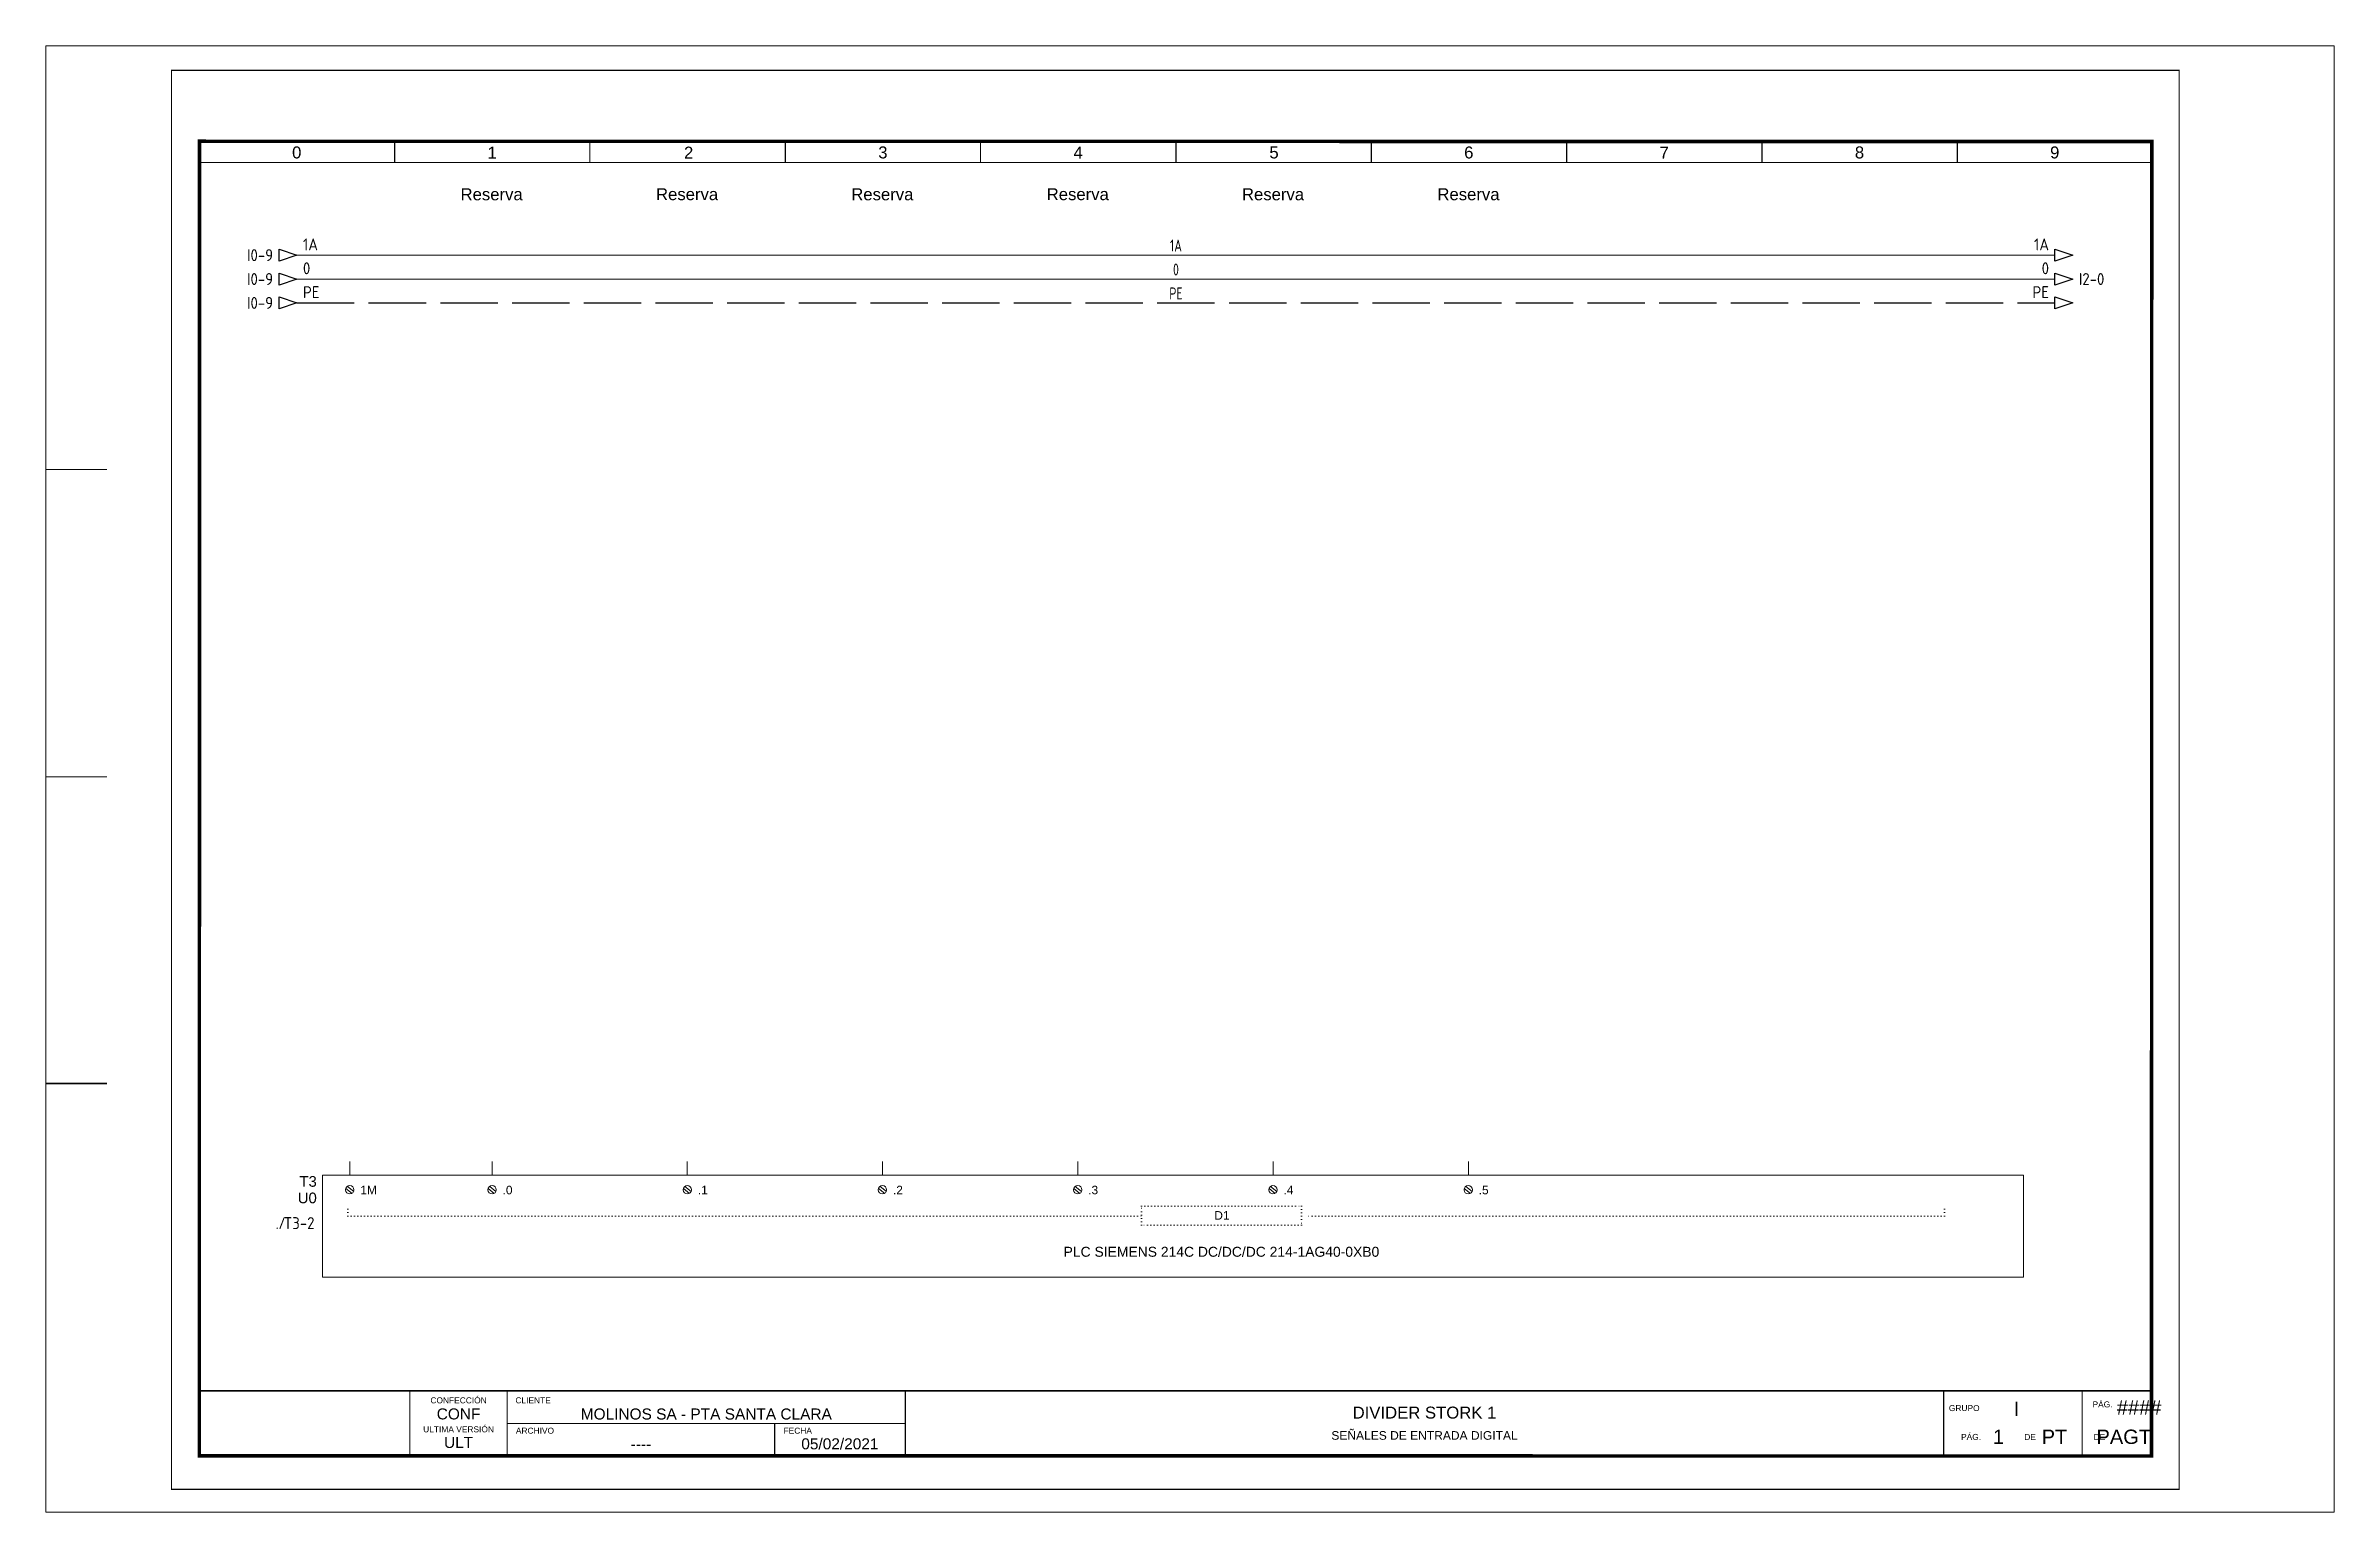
# Paper-space layout 'Layout1' of a CAD drawing. Header units: millimetres. Extents: x -26 to 453, y -5 to 302.
# The model-space entities are those that its viewports show. They can reach past a viewport. Long polylines and large blocks are cut down to what shows.
import ezdxf
from ezdxf.enums import TextEntityAlignment as Align

# ---------------------------------------------------------------- set-up
doc = ezdxf.new("R2010")
doc.units = ezdxf.units.MM
doc.linetypes.add('ACAD_ISO02W100', pattern=[15, 12, -3])
doc.linetypes.add('ACAD_ISO07W100', pattern=[3, 0, -3])
for name, color, linetype, lineweight in [('eProC - L2', 41, 'Continuous', 20), ('G&Y_25', 3, 'ACAD_ISO02W100', 25), ('RED_05', 1, 'Continuous', 5), ('RED_15', 1, 'Continuous', 15), ('WHT_15', 7, 'Continuous', 15)]:
    doc.layers.add(name, color=color, linetype=linetype, lineweight=lineweight)
for name, color, linetype in [('SYMS', 7, 'Continuous'), ('TAGS', 150, 'Continuous'), ('WIRENO', 72, 'Continuous'), ('WIREREF', 52, 'Continuous'), ('WIREREF_DEST', 52, 'Continuous'), ('XREF', 7, 'Continuous')]:
    doc.layers.add(name, color=color, linetype=linetype)
doc.styles.get("Standard").update_dxf_attribs({"font": 'arial.ttf'})
doc.styles.add('WD_IEC', font='ISOCP2.shx', dxfattribs={"width": 0.9, "height": 4})
picture_1 = doc.add_image_def('image1.jpg', size_in_pixel=(564, 174))

# ---------------------------------------------------------------- blocks, each defined once
blk = doc.blocks.new('eproc_rotulo_010')
at = {"layer": 'eProC - L2', "color": 0, "lineweight": 5, "const_width": 0.233}
for points in [[(0.12, 297.12), (420.12, 297.12), (420.12, 0.12), (0.12, 0.12), (0.12, 297.12)], [(5.9, 20.72), (414.37, 20.7)], [(49.98, 7.12), (49.98, 20.72)], [(70.35, 7.12), (70.35, 20.72)], [(153.64, 7.04), (153.64, 20.64)], [(70.35, 13.92), (153.64, 13.92)], [(126.3, 7.12), (126.3, 13.92)]]:
    blk.add_lwpolyline(points, dxfattribs=at)
at = {"layer": 'eProC - L2', "color": 0}
blk.add_lwpolyline([(420.12, 0.12), (420.12, 297.12), (0.12, 297.12), (0.12, 0.12), (420.12, 0.12)], dxfattribs=at)
at = {"layer": 'eProC - L2', "color": 0, "lineweight": 40, "const_width": 0.75}
blk.add_lwpolyline([(5.92, 7.13), (414.37, 7.11), (414.4, 282.24), (5.95, 282.27)], close=True, dxfattribs=at)
at = {"layer": 'eProC - L2', "color": 0, "lineweight": 5, "const_width": 0.233}
for points in [[(46.8, 277.83), (5.9, 277.83), (5.9, 282.27), (46.8, 282.27)], [(87.64, 277.83), (46.75, 277.83), (46.75, 282.27), (87.64, 282.27)], [(128.54, 277.83), (87.64, 277.83), (87.64, 282.26), (128.54, 282.26)], [(169.38, 277.83), (128.49, 277.83), (128.49, 282.26), (169.38, 282.26)], [(210.28, 277.82), (169.38, 277.82), (169.38, 282.26), (210.28, 282.26)], [(251.12, 277.82), (210.23, 277.82), (210.23, 282.26), (251.12, 282.26)], [(292.02, 277.82), (251.12, 277.82), (251.12, 282.25), (292.02, 282.25)], [(332.86, 277.82), (291.97, 277.82), (291.97, 282.25), (332.86, 282.25)], [(373.76, 277.83), (332.86, 277.83), (332.86, 282.27), (373.76, 282.27)], [(414.6, 277.83), (373.71, 277.83), (373.71, 282.27), (414.6, 282.27)]]:
    blk.add_lwpolyline(points, close=True, dxfattribs=at)
at = {"layer": 'eProC - L2', "color": 0, "lineweight": 0, "const_width": 0.233}
for points in [[(370.87, 7.1), (370.87, 20.7)], [(399.87, 7.1), (399.87, 20.7)]]:
    blk.add_lwpolyline(points, dxfattribs=at)
at = {"layer": 'eProC - L2', "color": 0, "lineweight": 20, "char_height": 2.5, "attachment_point": 8}
for s, insert in [('{\\fArial|b0|i0|c0|p18;0}', (26.3, 278.65)), ('{\\fArial|b0|i0|c0|p18;1}', (67.19, 278.65)), ('{\\fArial|b0|i0|c0|p18;2}', (108.3, 278.65)), ('{\\fArial|b0|i0|c0|p18;3}', (148.93, 278.65)), ('{\\fArial|b0|i0|c0|p18;4}', (189.78, 278.65)), ('{\\fArial|b0|i0|c0|p18;5}', (230.77, 278.65)), ('{\\fArial|b0|i0|c0|p18;6}', (271.52, 278.65)), ('{\\fArial|b0|i0|c0|p18;7}', (312.41, 278.65)), ('{\\fArial|b0|i0|c0|p18;8}', (353.26, 278.65)), ('{\\fArial|b0|i0|c0|p18;9}', (394.11, 278.65))]:
    blk.add_mtext(s, dxfattribs=dict(at, insert=insert))
at = {"layer": 'eProC - L2', "color": 0, "char_height": 1.2552}
for s, insert, attachment_point in [('{\\fArial|b0|i0|c0|p18;CONFECCIÓN }', (60.16, 18.11), 8), ('{\\fArial|b0|i0|c0|p18;CLIENTE}', (72.05, 18.11), 7), ('{\\fArial|b0|i0|c0|p18;GRUPO}', (371.96, 16.49), 7), ('{\\fArial|b0|i0|c0|p18;PÁG.}', (402.01, 17.26), 7), ('{\\fArial|b0|i0|c0|p18;ULTIMA VERSIÓN}', (60.16, 12.05), 8), ('{\\fArial|b0|i0|c0|p18;ARCHIVO}', (72.15, 11.76), 7), ('{\\fArial|b0|i0|c0|p18;FECHA}', (128.15, 11.76), 7), ('{\\fArial|b0|i0|c0|p18;PÁG.}', (374.51, 10.46), 7), ('{\\fArial|b0|i0|c0|p18;DE}', (387.74, 10.46), 7), ('{\\fArial|b0|i0|c0|p18;DE}', (402.24, 10.46), 7)]:
    blk.add_mtext(s, dxfattribs=dict(at, insert=insert, attachment_point=attachment_point))
at = {"layer": 'eProC - L2', "color": 0}
for tag, height, p in [('CONF', 2.31, (60.16, 14.76)), ('CLIENTE', 2.31, (111.99, 14.74)), ('DESC_1', 2.5, (262.25, 14.94)), ('ULT', 2.31, (60.16, 8.79)), ('ARCH', 2.31, (98.32, 8.46)), ('FECHA', 2.31, (139.94, 8.5)), ('DESC__2', 1.8, (262.25, 10.51))]:
    blk.add_attdef(tag, text='', height=height, dxfattribs=at).set_placement(p, align=Align.CENTER)
for tag, p in [('GR', (386.11, 17)), ('PGRAL', (411.76, 17.25)), ('PG', (382.35, 11.13)), ('PT', (394.05, 11.13)), ('PAGT', (408.55, 11.13))]:
    blk.add_attdef(tag, text='', height=3, dxfattribs=at).set_placement(p, align=Align.MIDDLE_CENTER)
at = {"layer": 'eProC - L2', "color": 0, "flags": 9}
blk.add_attdef('WD_TB', (0.12, 0.12), '', height=2.5, dxfattribs=at)
at = {"layer": 'eProC - L2', "color": 0}
image = blk.add_image(picture_1, insert=(5.9, 7.12), size_in_units=(44.08, 13.6), dxfattribs=at)
image.dxf.flags = 7
blk = doc.blocks.new('I0_1')
at = {"layer": 'eProC - L2'}
blk.add_lwpolyline([(0, 0), (408.5, 0), (408.5, -257.01), (0, -257.01)], close=True, dxfattribs=at)
for points in [[(31.51, -209.06), (31.51, -211.98)], [(61.28, -209.06), (61.28, -211.98)], [(102.12, -209.06), (102.12, -211.98)], [(142.97, -209.06), (142.97, -211.98)], [(183.82, -209.06), (183.82, -211.98)], [(224.68, -209.06), (224.68, -211.98)], [(265.53, -209.06), (265.53, -211.98)], [(381.68, -211.98), (25.8, -211.98)], [(25.8, -233.3), (25.8, -211.98)], [(31.98, -215.75), (30.69, -214.73)], [(31, -214.3), (32.32, -215.34)], [(61.74, -215.75), (60.45, -214.73)], [(60.77, -214.3), (62.08, -215.34)], [(102.59, -215.75), (101.3, -214.73)], [(101.62, -214.3), (102.93, -215.34)], [(143.41, -215.75), (142.12, -214.73)], [(142.44, -214.3), (143.76, -215.34)], [(184.26, -215.75), (182.97, -214.73)], [(183.29, -214.3), (184.61, -215.34)], [(225.11, -215.75), (223.82, -214.73)], [(224.14, -214.3), (225.46, -215.34)], [(265.96, -215.75), (264.67, -214.73)], [(264.99, -214.3), (266.31, -215.34)], [(381.68, -211.98), (381.68, -233.3)], [(25.8, -233.3), (381.68, -233.3)]]:
    blk.add_lwpolyline(points, dxfattribs=at)
at = {"layer": 'eProC - L2', "linetype": 'ACAD_ISO07W100', "ltscale": 0.2}
for points in [[(31.1, -219.07), (31.1, -220.51), (197.13, -220.51)], [(365.14, -219.07), (365.14, -220.51), (232.1, -220.51)]]:
    blk.add_lwpolyline(points, dxfattribs=at)
blk.add_lwpolyline([(197.13, -218.43), (230.6, -218.43), (230.6, -222.41), (197.13, -222.41)], close=True, dxfattribs=at)
at = {"layer": 'eProC - L2'}
for centre in [(31.51, -215.01), (61.28, -215.01), (102.12, -215.01), (142.95, -215.01), (183.8, -215.01), (224.65, -215.01), (265.5, -215.01)]:
    blk.add_circle(centre, 0.871, dxfattribs=at)
at = {"layer": 'eProC - L2', "char_height": 1.786, "attachment_point": 1}
for s, insert in [('1M', (33.7, -214.16)), ('.0', (63.47, -214.16)), ('.1', (104.32, -214.16)), ('.2', (145.14, -214.16)), ('.3', (185.99, -214.16)), ('.4', (226.84, -214.16)), ('.5', (267.69, -214.16))]:
    blk.add_mtext_dynamic_manual_height_columns(s, width=4.8385, gutter_width=11.16, heights=[0], dxfattribs=dict(at, insert=insert))
at = {"layer": 'eProC - L2'}
for tag, p in [('GXX1', (24.6, -214.37)), ('ID1', (24.6, -217.82))]:
    blk.add_attdef(tag, text='', height=2.23, dxfattribs=at).set_placement(p, align=Align.RIGHT)
for tag, height, p in [('BYTE', 1.79, (213.97, -221.26)), ('DESC1', 2.08, (213.87, -229.02))]:
    blk.add_attdef(tag, text='', height=height, dxfattribs=at).set_placement(p, align=Align.CENTER)
blk = doc.blocks.new('WD_WNH')
at = {"linetype": 'Continuous', "style": 'WD_IEC', "width": 0.8}
blk.add_attdef('WIRENO', text='', height=2.5, dxfattribs=at).set_placement((0, 0.75), align=Align.CENTER)
at = {"style": 'WD_IEC', "flags": 1}
for tag, p in [('W08USER', (0, 0.375)), ('W04USER', (0, 0.875)), ('W05USER', (0, 0.75)), ('W09USER', (0, 0.25)), ('W03USER', (0, 1)), ('W06USER', (0, 0.625)), ('W07USER', (0, 0.5)), ('W02USER', (0, 1.125)), ('W01USER', (0, 1.25)), ('W10USER', (0, 0.125))]:
    blk.add_attdef(tag, text='', height=0.08, dxfattribs=at).set_placement(p, align=Align.CENTER)
blk = doc.blocks.new('HA1D3')
blk.add_lwpolyline([(0, 0), (-3.75, -1.25), (-3.75, 1.25)], close=True)
at = {"style": 'WD_IEC'}
blk.add_attdef('XREF', text='', height=2.5, dxfattribs=at).set_placement((-5, 0), align=Align.MIDDLE_RIGHT)
at = {"style": 'WD_IEC', "flags": 1}
blk.add_attdef('SIGCODE', text='', height=1, dxfattribs=at).set_placement((-2.5, 1.8), align=Align.RIGHT)
at = {"style": 'WD_IEC'}
for tag, p, height, flags in [('X1TERM01', (0, 0), 0.32, 1), ('WIRENO', (1.25, 1), 2.5, 8)]:
    blk.add_attdef(tag, p, '', height=height, dxfattribs=dict(at, flags=flags))
blk.add_attdef('DESC1', text='', height=2.5, dxfattribs=at).set_placement((1.25, -1), align=Align.TOP_LEFT)
blk = doc.blocks.new('HA1S1')
blk.add_lwpolyline([(0, 1.25), (3.75, 0), (0, -1.25)], close=True)
at = {"style": 'WD_IEC'}
for tag, height, flags, p in [('WIRENO', 2.5, 8, (-1.25, 1)), ('SIGCODE', 1, 1, (5, 1.8))]:
    blk.add_attdef(tag, text='', height=height, dxfattribs=dict(at, flags=flags)).set_placement(p, align=Align.RIGHT)
at = {"style": 'WD_IEC', "flags": 1}
blk.add_attdef('X4TERM01', (0, 0), '', height=0.32, dxfattribs=at)
at = {"style": 'WD_IEC'}
blk.add_attdef('XREF', text='', height=2.5, dxfattribs=at).set_placement((5, 0), align=Align.MIDDLE_LEFT)
blk.add_attdef('DESC1', text='', height=2.5, dxfattribs=at).set_placement((-1.25, -1), align=Align.TOP_RIGHT)
blk = doc.blocks.new('HA2D1_REF')
at = {"insert": (0.12, 1.25), "char_height": 2.5, "attachment_point": 1, "style": 'WD_IEC'}
blk.add_mtext_dynamic_manual_height_columns('./', width=3.6033, gutter_width=12.5, heights=[0], dxfattribs=at)
at = {"style": 'WD_IEC', "flags": 8}
blk.add_attdef('SIGCODE', (0, 3), '', height=2.5, dxfattribs=at)
at = {"style": 'WD_IEC'}
blk.add_attdef('XREF', text='', height=2.5, dxfattribs=at).set_placement((1.82, 0), align=Align.MIDDLE_LEFT)
blk.add_attdef('DESC1', text='', height=2.5, dxfattribs=at).set_placement((4.5, -4.19), align=Align.MIDDLE_CENTER)

msp = doc.modelspace()

# ---------------------------------------------------------------- linework, layer by layer
at = {"layer": 'eProC - L2'}
for p, q in [((-13.42, 213.55), (-134.94, 213.55)), ((-13.42, 149.27), (-134.94, 149.27)), ((-13.42, 85.11), (-134.95, 85.11)), ((-13.42, 84.99), (-134.95, 84.99))]:
    msp.add_line(p, q, dxfattribs=at)
at = {"layer": 'G&Y_25'}
msp.add_line((26.35, 248.44), (394.16, 248.44), dxfattribs=at)
at = {"layer": 'RED_15'}
msp.add_line((26.35, 258.44), (394.16, 258.44), dxfattribs=at)
at = {"layer": 'WHT_15'}
msp.add_line((26.35, 253.44), (394.16, 253.44), dxfattribs=at)

# ---------------------------------------------------------------- block references
at = {"layer": 'eProC - L2'}
msp.add_blockref('eproc_rotulo_010', (0, 0), dxfattribs=at).add_auto_attribs({'PAGT': 'PAGT', 'PGRAL': '####', 'PT': 'PT', 'CONF': 'CONF', 'ULT': 'ULT', 'ARCH': '----', 'GR': 'I', 'PG': '1', 'DESC_1': 'DIVIDER STORK 1', 'DESC__2': 'SEÑALES DE ENTRADA DIGITAL', 'FECHA': '05/02/2021', 'CLIENTE': 'MOLINOS SA - PTA SANTA CLARA'})
at = {"layer": 'RED_05'}
msp.add_blockref('I0_1', (5.9, 277.83), dxfattribs=at).add_auto_attribs({'GXX1': 'T3', 'ID1': 'U0', 'DESC1': 'PLC SIEMENS 214C DC/DC/DC 214-1AG40-0XB0', 'BYTE': 'D1'})
at = {"layer": 'SYMS'}
ref = msp.add_blockref('HA1D3', (26.35, 258.44), dxfattribs=at)
ref.add_attrib('XREF', 'I0-9', dxfattribs={"layer": 'XREF', "height": 2.5, "style": 'WD_IEC'}).set_placement((21.35, 258.44), align=Align.MIDDLE_RIGHT)
ref.add_attrib('WIRENO', '1A', (27.6, 259.44), dxfattribs={"layer": 'WIREREF_DEST', "height": 2.5, "style": 'WD_IEC', "flags": 8})
ref = msp.add_blockref('HA1S1', (394.16, 258.44), dxfattribs=at)
ref.add_attrib('WIRENO', '1A', dxfattribs={"layer": 'WIREREF', "height": 2.5, "style": 'WD_IEC', "flags": 8}).set_placement((392.91, 259.44), align=Align.RIGHT)
ref = msp.add_blockref('HA1D3', (26.35, 253.44), dxfattribs=at)
ref.add_attrib('XREF', 'I0-9', dxfattribs={"layer": 'XREF', "height": 2.5, "style": 'WD_IEC'}).set_placement((21.35, 253.44), align=Align.MIDDLE_RIGHT)
ref.add_attrib('WIRENO', '0', (27.6, 254.44), dxfattribs={"layer": 'WIREREF_DEST', "height": 2.5, "style": 'WD_IEC', "flags": 8})
ref = msp.add_blockref('HA1S1', (394.16, 253.44), dxfattribs=at)
ref.add_attrib('XREF', 'I2-0', dxfattribs={"layer": 'XREF', "height": 2.5, "style": 'WD_IEC'}).set_placement((399.16, 253.44), align=Align.MIDDLE_LEFT)
ref.add_attrib('WIRENO', '0', dxfattribs={"layer": 'WIREREF', "height": 2.5, "style": 'WD_IEC', "flags": 8}).set_placement((392.91, 254.44), align=Align.RIGHT)
ref = msp.add_blockref('HA1D3', (26.35, 248.44), dxfattribs=at)
ref.add_attrib('XREF', 'I0-9', dxfattribs={"layer": 'XREF', "height": 2.5, "style": 'WD_IEC'}).set_placement((21.35, 248.44), align=Align.MIDDLE_RIGHT)
ref.add_attrib('WIRENO', 'PE', (27.6, 249.44), dxfattribs={"layer": 'WIREREF_DEST', "height": 2.5, "style": 'WD_IEC', "flags": 8})
ref = msp.add_blockref('HA1S1', (394.16, 248.44), dxfattribs=at)
ref.add_attrib('WIRENO', 'PE', dxfattribs={"layer": 'WIREREF', "height": 2.5, "style": 'WD_IEC', "flags": 8}).set_placement((392.91, 249.44), align=Align.RIGHT)
ref = msp.add_blockref('HA2D1_REF', (21.78, 55.85), dxfattribs=at)
ref.add_attrib('XREF', 'T3-2', dxfattribs={"layer": 'XREF', "height": 2.5, "style": 'WD_IEC'}).set_placement((23.6, 55.85), align=Align.MIDDLE_LEFT)
at = {"layer": 'WIRENO'}
ref = msp.add_blockref('WD_WNH', (210.25, 258.44), dxfattribs=at)
ref.add_attrib('WIRENO', '1A', dxfattribs={"linetype": 'Continuous', "height": 2.5, "style": 'WD_IEC', "width": 0.8}).set_placement((210.25, 259.19), align=Align.CENTER)
ref = msp.add_blockref('WD_WNH', (210.25, 253.44), dxfattribs=at)
ref.add_attrib('WIRENO', '0', dxfattribs={"linetype": 'Continuous', "height": 2.5, "style": 'WD_IEC', "width": 0.8}).set_placement((210.25, 254.19), align=Align.CENTER)
ref = msp.add_blockref('WD_WNH', (210.25, 248.44), dxfattribs=at)
ref.add_attrib('WIRENO', 'PE', dxfattribs={"linetype": 'Continuous', "height": 2.5, "style": 'WD_IEC', "width": 0.8}).set_placement((210.25, 249.19), align=Align.CENTER)

# ---------------------------------------------------------------- texts
at = {"layer": 'TAGS', "char_height": 2.5, "attachment_point": 2}
for insert in [(67.08, 272.43), (107.97, 272.45), (148.82, 272.43), (189.71, 272.45), (230.56, 272.43), (271.45, 272.44)]:
    msp.add_mtext_dynamic_manual_height_columns('Reserva', width=32.7092, gutter_width=12.5, heights=[0], dxfattribs=dict(at, insert=insert))

psp = doc.layouts.get("Layout1")

# ---------------------------------------------------------------- viewports
at = {"layer": '0'}
psp.add_viewport(center=(213.13, 148.76), size=(478.79, 306.9305), view_center_point=(213.19, 148.8), view_height=306.9305, dxfattribs=at)

doc.saveas('drawing.dxf')
